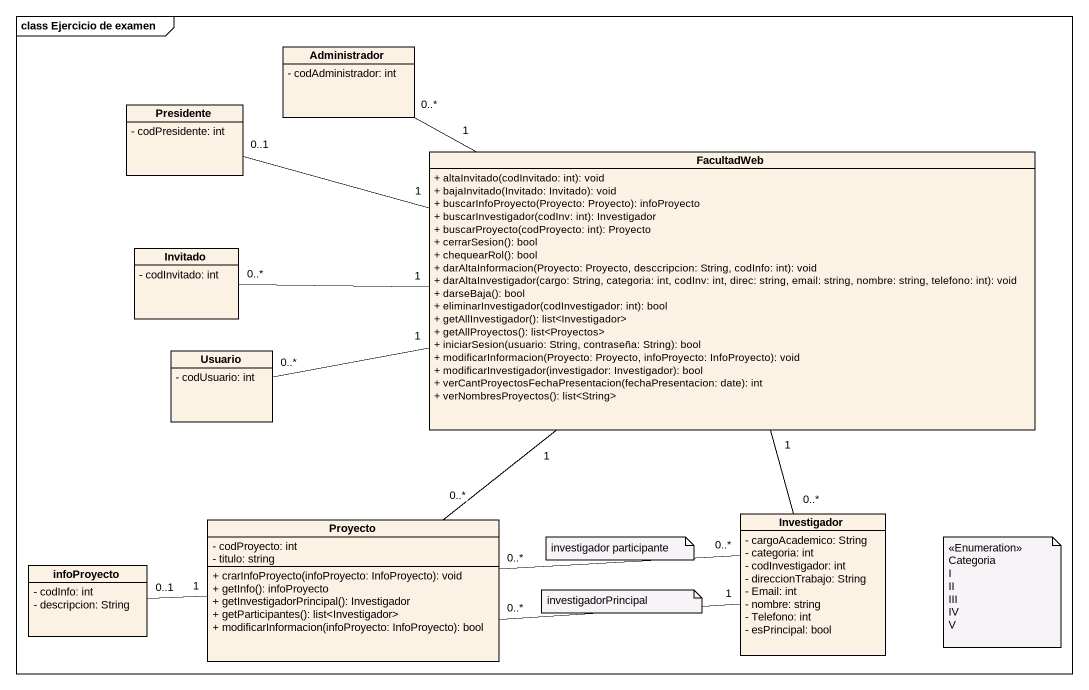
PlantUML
@startuml
mainframe class Ejercicio de examen
hide circle
hide empty members
skinparam classAttributeIconSize 0
class Administrador {
  - codAdministrador: int
}
class Presidente {
  - codPresidente: int
}
class FacultadWeb {
  + altaInvitado(codInvitado: int): void
  + bajaInvitado(Invitado: Invitado): void
  + buscarInfoProyecto(Proyecto: Proyecto): infoProyecto
  + buscarInvestigador(codInv: int): Investigador
  + buscarProyecto(codProyecto: int): Proyecto
  + cerrarSesion(): bool
  + chequearRol(): bool
  + darAltaInformacion(Proyecto: Proyecto, desccripcion: String, codInfo: int): void
  + darAltaInvestigador(cargo: String, categoria: int, codInv: int, direc: string, email: string, nombre: string, telefono: int): void
  + darseBaja(): bool
  + eliminarInvestigador(codInvestigador: int): bool
  + getAllInvestigador(): list<Investigador>
  + getAllProyectos(): list<Proyectos>
  + iniciarSesion(usuario: String, contraseña: String): bool
  + modificarInformacion(Proyecto: Proyecto, infoProyecto: InfoProyecto): void
  + modificarInvestigador(investigador: Investigador): bool
  + verCantProyectosFechaPresentacion(fechaPresentacion: date): int
  + verNombresProyectos(): list<String>
}
class Invitado {
  - codInvitado: int
}
class Usuario {
  - codUsuario: int
}
class Proyecto {
  - codProyecto: int
  - titulo: string
  + crarInfoProyecto(infoProyecto: InfoProyecto): void
  + getInfo(): infoProyecto
  + getInvestigadorPrincipal(): Investigador
  + getParticipantes(): list<Investigador>
  + modificarInformacion(infoProyecto: InfoProyecto): bool
}
class Investigador {
  - cargoAcademico: String
  - categoria: int
  - codInvestigador: int
  - direccionTrabajo: String
  - Email: int
  - nombre: string
  - Telefono: int
  - esPrincipal: bool
}
class infoProyecto {
  - codInfo: int
  - descripcion: String
}
Presidente "0..1" -right- "1" FacultadWeb
FacultadWeb "1" -left- "0..*" Administrador
FacultadWeb "1" -- "0..*" Investigador
Invitado "0..*" -right- "1" FacultadWeb
Usuario "0..*" -right- "1" FacultadWeb
Proyecto "0..*" -up- "1" FacultadWeb
Proyecto "1" -left- "0..1" infoProyecto
Investigador "0..*" -left- "0..*" Proyecto
Investigador "1" -left- "0..*" Proyecto
note as N1
  investigador participante
end note
note as N2
  <<Enumeration>>
  Categoria
  I
  II
  III
  IV
  V
end note
note as N3
  investigadorPrincipal
end note
@enduml
